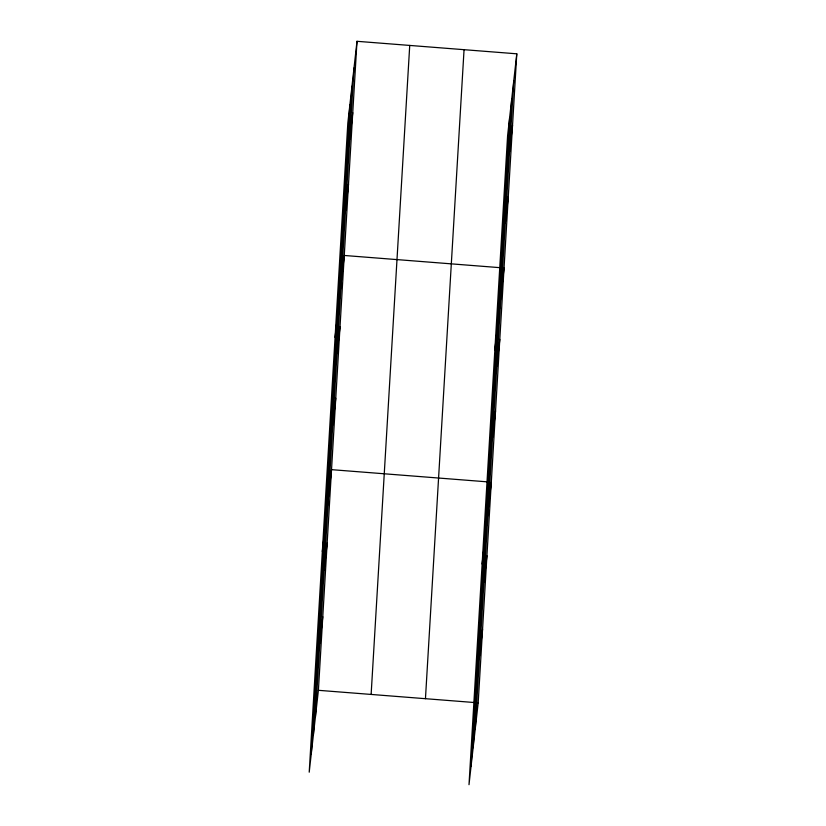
<?xml version="1.0" encoding="UTF-8"?>
<svg xmlns="http://www.w3.org/2000/svg" width="826" height="826" viewBox="0 0 826 826"><rect width="100%" height="100%" fill="white"/><g stroke="black" fill="none" stroke-linecap="round" stroke-linejoin="round"><path stroke-width="1.24" d="M311.257 753.983L349.863 104.964M313.364 735.223L351.969 86.214M315.408 717.02L354.003 68M356.997 41.3L347.818 123.177L309.213 772.186L318.402 690.309L356.997 41.3L516.787 53.814L478.182 702.823L469.003 784.7L507.598 135.691L516.787 53.814M371.132 694.439L409.727 45.43M425.452 698.693L464.057 49.684M471.037 766.497L509.642 117.478M473.143 747.736L511.748 98.728M475.187 729.534L513.793 80.514M349.759 139.398L352.754 112.687M345.516 210.785L348.51 184.084M335.077 337.349L344.266 255.471L500.184 267.686M337.018 353.569L340.013 326.869M332.775 424.967L335.769 398.256M322.336 551.52L331.525 469.653L487.443 481.857M324.153 569.909L327.148 543.198M319.776 643.464L322.78 616.754M509.539 151.912L512.533 125.201M505.295 223.299L508.289 196.598M494.857 349.863L504.046 267.985M496.808 366.083L499.802 339.383M492.554 437.47L495.548 410.77M482.126 564.034L491.305 482.157M483.933 582.423L486.927 555.712M479.565 655.978L482.56 629.267M318.402 690.309L478.182 702.823"/></g></svg>
